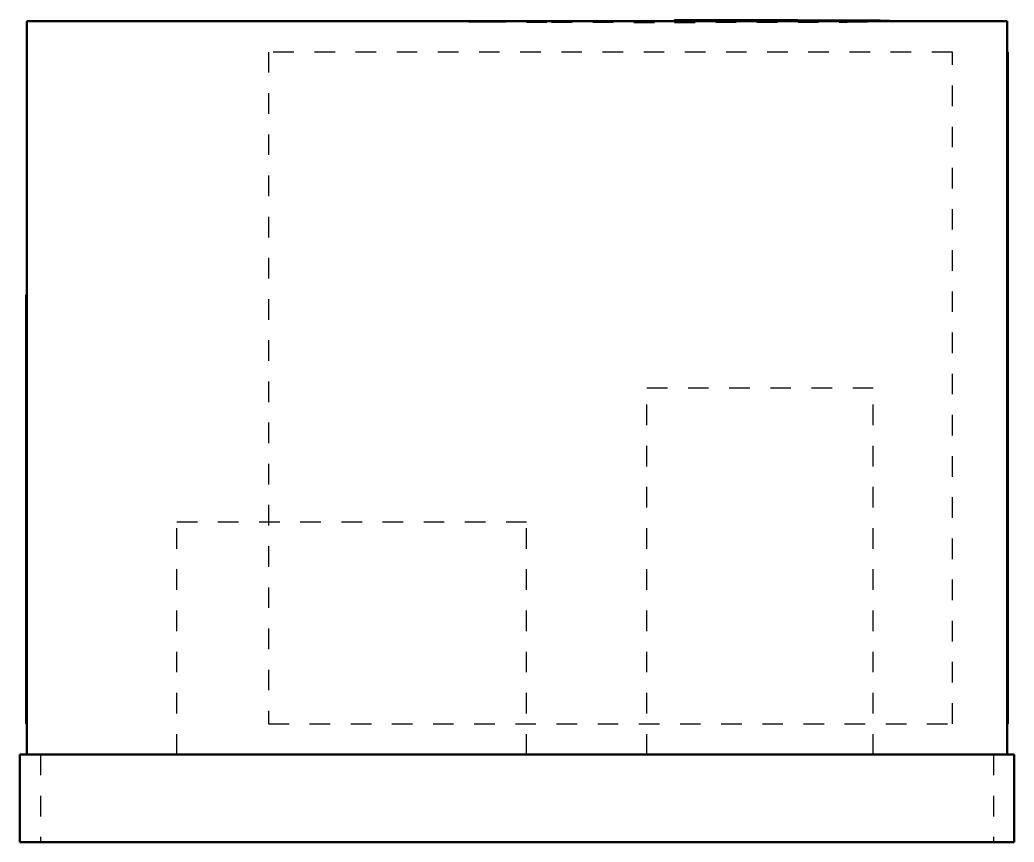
# Model space of a CAD drawing. Header units: inches. Extents: x -24.2 to 24.2, y 0 to 39.9.
import ezdxf

# ---------------------------------------------------------------- set-up
doc = ezdxf.new("R2010")
doc.units = ezdxf.units.IN
doc.header["$MEASUREMENT"] = 0
doc.linetypes.add('Dashed', pattern=[2, 1, -1])
for name, color, linetype, lineweight in [('AM_0', 7, 'Continuous', 50), ('AM_4', 3, 'Continuous', 25), ('AM_9', 6, 'Dashed', 25)]:
    doc.layers.add(name, color=color, linetype=linetype, lineweight=lineweight)

# ---------------------------------------------------------------- blocks, each defined once
blk = doc.blocks.new('1_DSH0603D000001S_PART8_0_in_DSH0603D000001S_2')
at = {"layer": 'AM_0'}
for p, q in [((-24.15625, 4.25), (24.15625, 4.25)), ((-24.15625, 4.25), (-24.15625, 0)), ((24.15625, 4.25), (24.15625, 0)), ((24.15625, 0), (-24.15625, 0))]:
    blk.add_line(p, q, dxfattribs=at)
at = {"layer": 'AM_9'}
for p, q in [((-23.15625, 4.25), (-23.15625, 0)), ((23.15625, 4.25), (23.15625, 0))]:
    blk.add_line(p, q, dxfattribs=at)
blk = doc.blocks.new('2_DSH0603D000001S_PART7_0_in_DSH0603D000001S_2')
at = {"layer": 'AM_0'}
for p, q in [((-23.8125, 39.875), (23.8125, 39.875)), ((-23.8125, 39.875), (-23.8125, 4.25)), ((23.8125, 39.875), (23.8125, 4.25))]:
    blk.add_line(p, q, dxfattribs=at)
blk = doc.blocks.new('3_DSH0603D000001S_PART6_0_in_DSH0603D000001S_2')
at = {"layer": 'AM_9'}
for p, q in [((6.3125, 22.0625), (17.3125, 22.0625)), ((6.3125, 4.25), (6.3125, 22.0625)), ((17.3125, 4.25), (17.3125, 22.0625))]:
    blk.add_line(p, q, dxfattribs=at)
blk = doc.blocks.new('4_DSH0603D000001S_PART5_0_in_DSH0603D000001S_2')
at = {"layer": 'AM_9'}
for p, q in [((-16.53125, 15.5625), (0.46875, 15.5625)), ((-16.53125, 4.25), (-16.53125, 15.5625)), ((0.46875, 4.25), (0.46875, 15.5625))]:
    blk.add_line(p, q, dxfattribs=at)
blk = doc.blocks.new('5_DSH0603D000001S_PART4_0_in_DSH0603D000001S_2')
at = {"layer": 'AM_9'}
for p, q in [((-12.078125, 38.375), (-12.078125, 5.75)), ((21.15625, 38.375), (-12.078125, 38.375)), ((21.15625, 5.75), (21.15625, 38.375)), ((-12.078125, 5.75), (21.15625, 5.75))]:
    blk.add_line(p, q, dxfattribs=at)
blk = doc.blocks.new('6_DSH0603D000001S_PART3_0_in_DSH0603D000001S_2')
at = {"layer": 'AM_0'}
for p, q in [((23.8125, 38.375), (23.84375, 38.375)), ((23.84375, 38.375), (23.84375, 5.75)), ((23.84375, 5.75), (23.8125, 5.75))]:
    blk.add_line(p, q, dxfattribs=at)
blk = doc.blocks.new('7_DSH0603D000001S_PART2_0_in_DSH0603D000001S_2')
at = {"layer": 'AM_0'}
blk.add_lwpolyline([(18.656, 39.875), (18.656, 39.875), (18.656, 39.875), (18.656, 39.875), (18.656, 39.876), (18.652, 39.877), (18.629, 39.879), (18.096, 39.895), (17.653, 39.901), (16.859, 39.909), (13.632, 39.927), (7.656, 39.938)], dxfattribs=at)
at = {"layer": 'AM_4'}
blk.add_line((7.656, 39.875), (7.656, 39.938), dxfattribs=at)
at = {"layer": 'AM_9'}
for points in [[(-3.344, 39.875), (-3.344, 39.875), (-3.344, 39.875), (-3.344, 39.875), (-3.343, 39.874), (-3.34, 39.873), (-3.316, 39.871), (-2.784, 39.855), (-2.34, 39.849), (-1.546, 39.841), (1.681, 39.823), (7.656, 39.812)], [(7.656, 39.812), (16.037, 39.835), (18.505, 39.865), (18.636, 39.871), (18.653, 39.873), (18.655, 39.874), (18.656, 39.875), (18.656, 39.875), (18.656, 39.875), (18.656, 39.875), (18.656, 39.875)]]:
    blk.add_lwpolyline(points, dxfattribs=at)
blk = doc.blocks.new('8_DSH0603D000001S_PART1_0_in_DSH0603D000001S_2')
at = {"layer": 'AM_0'}
for p, q in [((-23.813, 26.583), (-23.844, 26.583)), ((-23.844, 5.75), (-23.844, 26.583)), ((-23.844, 5.75), (-23.813, 5.75))]:
    blk.add_line(p, q, dxfattribs=at)

msp = doc.modelspace()

# ---------------------------------------------------------------- block references
for name in ['2_DSH0603D000001S_PART7_0_in_DSH0603D000001S_2', '7_DSH0603D000001S_PART2_0_in_DSH0603D000001S_2', '5_DSH0603D000001S_PART4_0_in_DSH0603D000001S_2', '6_DSH0603D000001S_PART3_0_in_DSH0603D000001S_2', '8_DSH0603D000001S_PART1_0_in_DSH0603D000001S_2', '3_DSH0603D000001S_PART6_0_in_DSH0603D000001S_2', '4_DSH0603D000001S_PART5_0_in_DSH0603D000001S_2', '1_DSH0603D000001S_PART8_0_in_DSH0603D000001S_2']:
    msp.add_blockref(name, (0, 0))

doc.saveas('drawing.dxf')
